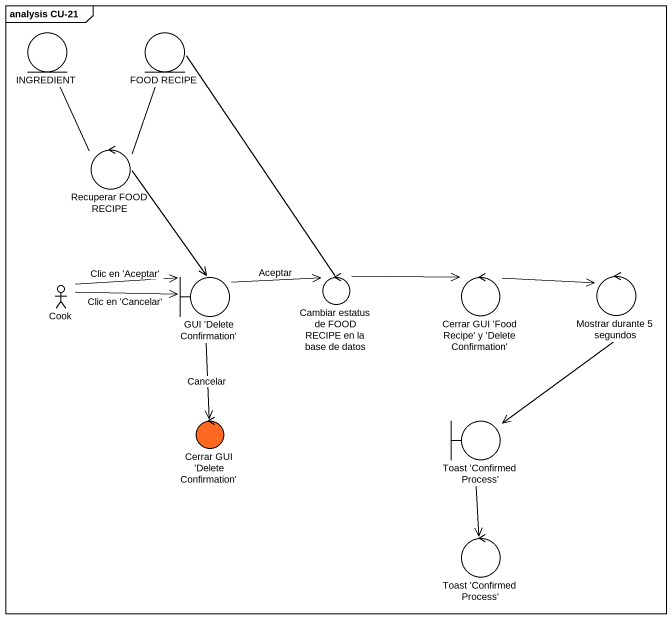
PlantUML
@startuml
mainframe analysis CU-21
entity INGREDIENT
entity "FOOD RECIPE" as FOOD_RECIPE
control "Recuperar FOOD RECIPE" as Recuperar_FOOD_RECIPE
actor Cook
boundary "GUI 'Delete Confirmation'" as GUI_Delete_Confirmation
control "Cambiar estatus de FOOD RECIPE en la base de datos" as Cambiar_estatus_de_FOOD
control "Cerrar GUI 'Food Recipe' y 'Delete Confirmation'" as Cerrar_GUI_Food_Recipe_y
control "Mostrar durante 5 segundos" as Mostrar_durante_5_segundos
control "Cerrar GUI 'Delete Confirmation'" as Cerrar_GUI_Delete #FF6820
boundary "Toast 'Confirmed Process'" as Toast_Confirmed_Process
control "Toast 'Confirmed Process'" as Toast_Confirmed_Process_2
INGREDIENT -- Recuperar_FOOD_RECIPE
Recuperar_FOOD_RECIPE -up- FOOD_RECIPE
Cook -right-> GUI_Delete_Confirmation : Clic en 'Aceptar'
Cook -right-> GUI_Delete_Confirmation : Clic en 'Cancelar'
GUI_Delete_Confirmation <-up- Recuperar_FOOD_RECIPE
GUI_Delete_Confirmation -right-> Cambiar_estatus_de_FOOD : Aceptar
GUI_Delete_Confirmation --> Cerrar_GUI_Delete : Cancelar
Cambiar_estatus_de_FOOD -up- FOOD_RECIPE
Cambiar_estatus_de_FOOD -right-> Cerrar_GUI_Food_Recipe_y
Cerrar_GUI_Food_Recipe_y -right-> Mostrar_durante_5_segundos
Mostrar_durante_5_segundos --> Toast_Confirmed_Process
Toast_Confirmed_Process --> Toast_Confirmed_Process_2
@enduml
